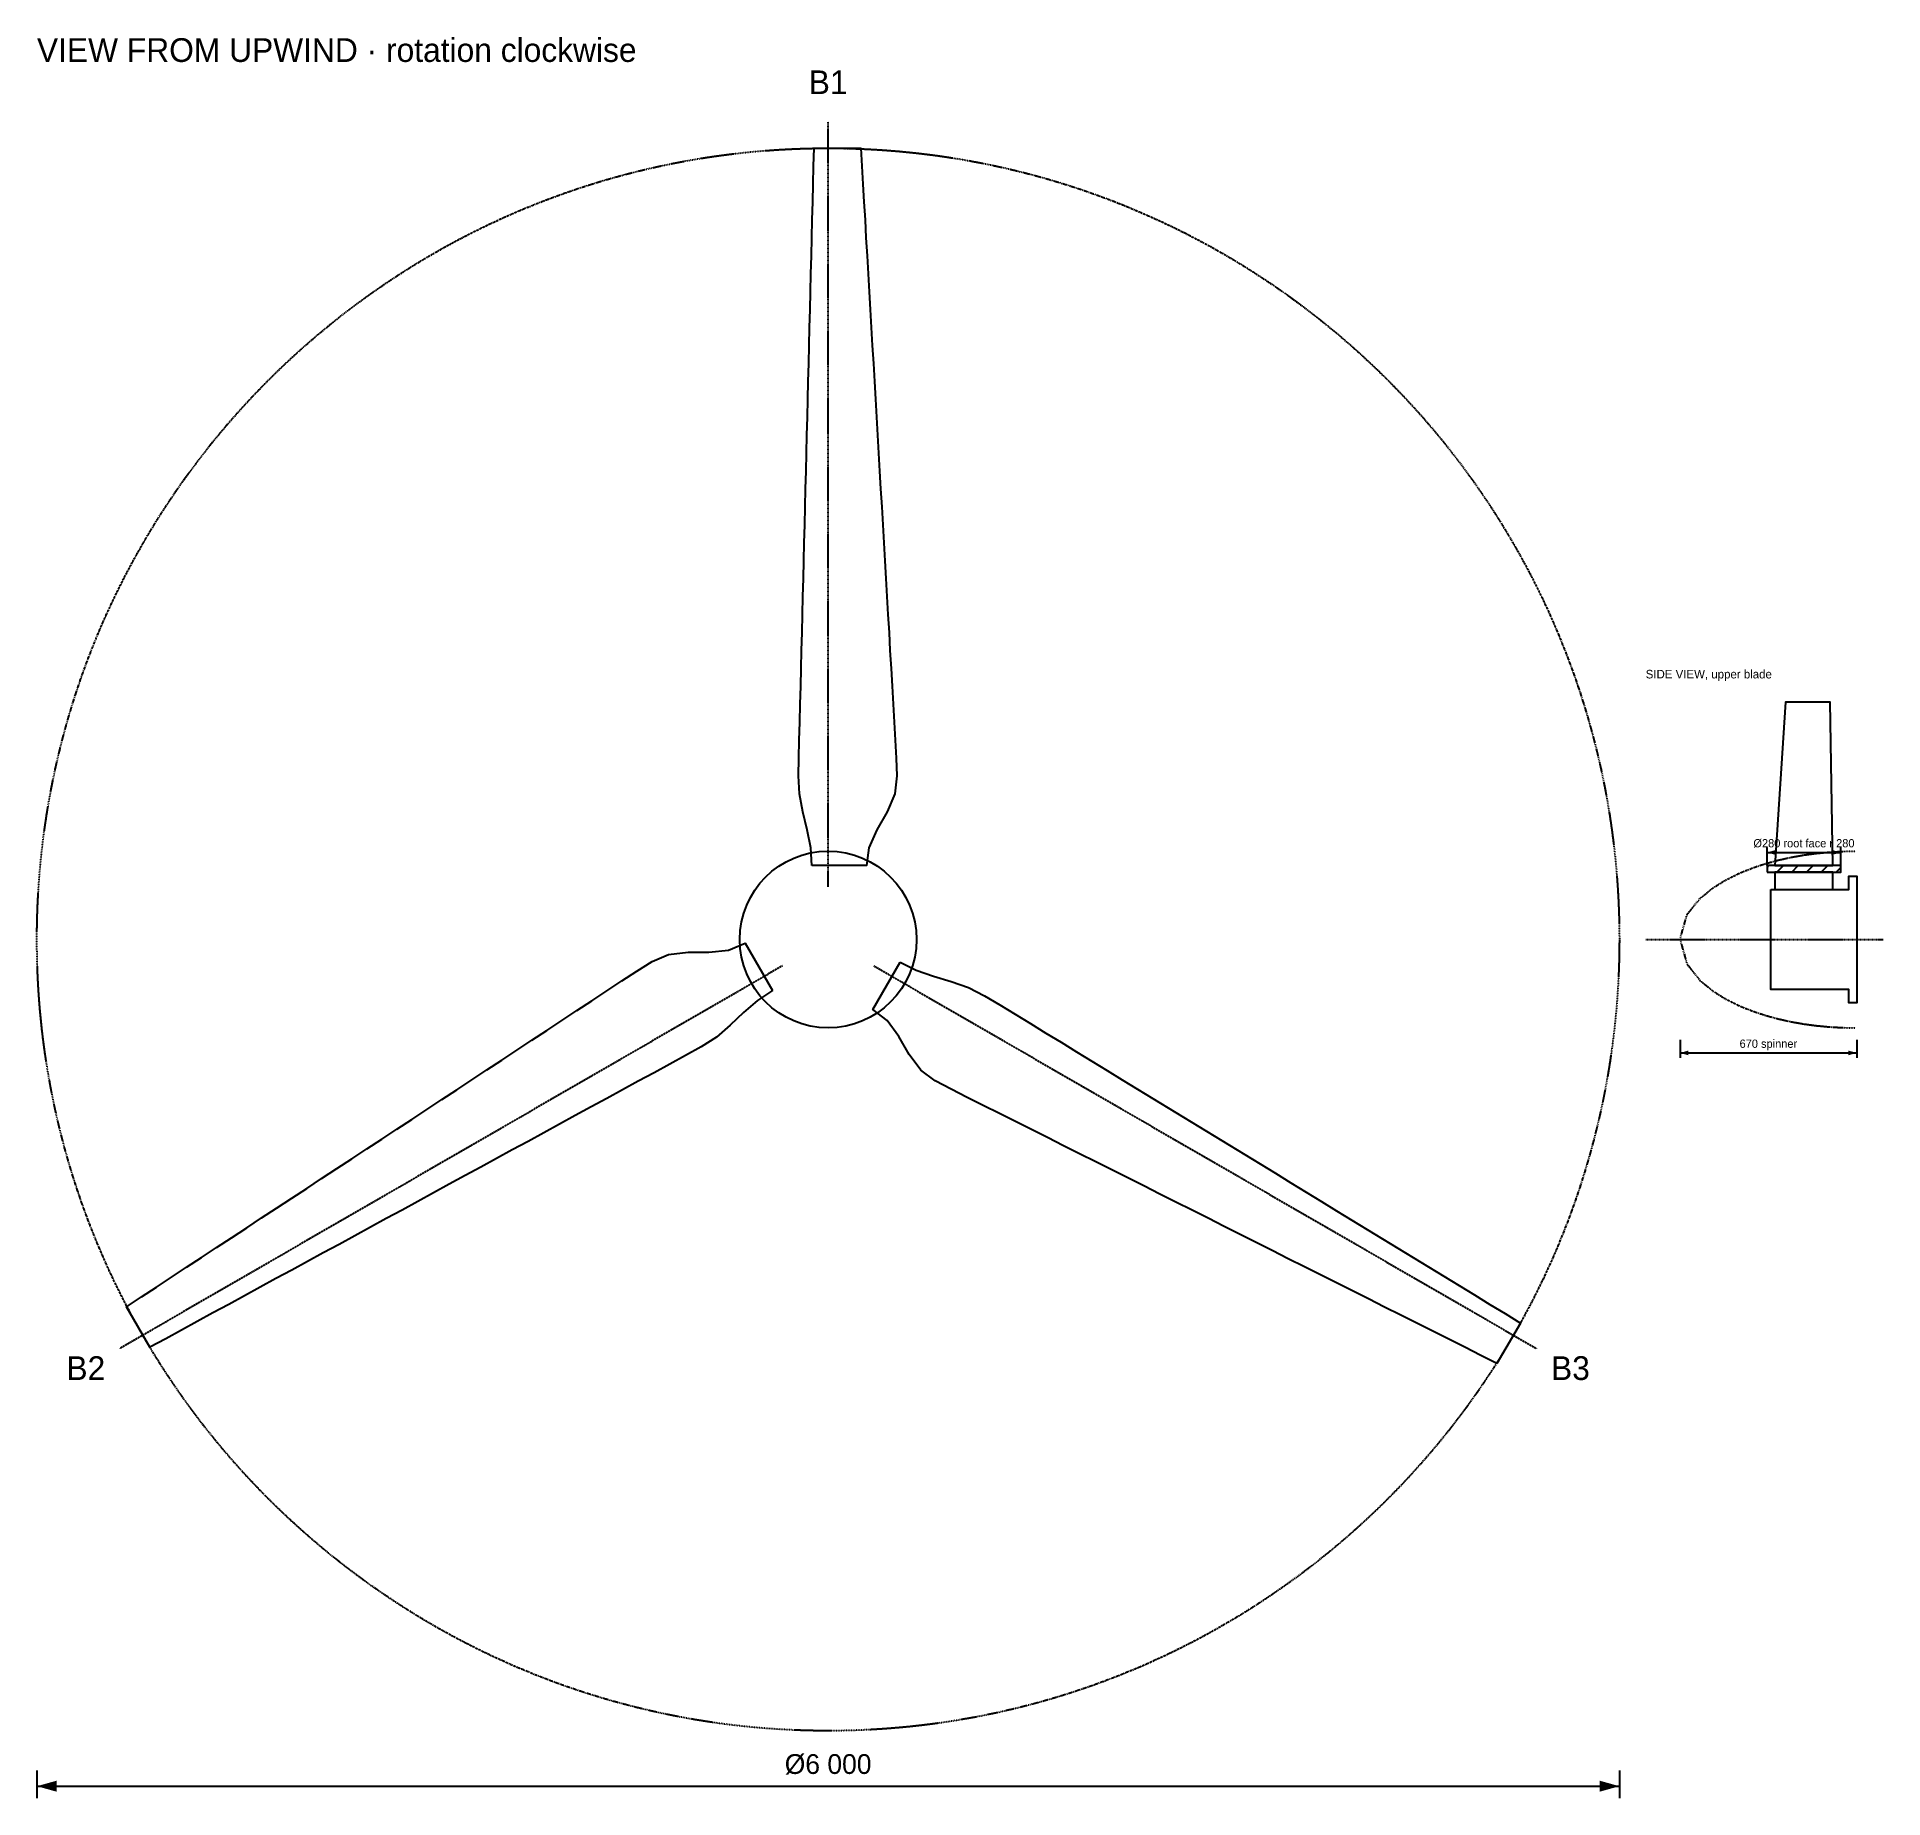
# Model space of a CAD drawing. Header units: millimetres. Extents: x 0 to 7000, y -3255 to 3422.
import ezdxf
from ezdxf.enums import TextEntityAlignment as Align

# ---------------------------------------------------------------- set-up
doc = ezdxf.new("R2010")
doc.units = ezdxf.units.MM
doc.linetypes.add('CENTER', pattern=[5.08, 3.175, -0.635, 0.635, -0.635])
doc.linetypes.add('PHANTOM', pattern=[6.35, 3.175, -0.635, 0.635, -0.635, 0.635, -0.635])
for name, color, linetype in [('CENTER', 1, 'CENTER'), ('DIM', 3, 'Continuous'), ('HATCH', 9, 'Continuous'), ('OUTLINE', 7, 'Continuous'), ('PHANTOM', 5, 'PHANTOM'), ('TEXT', 3, 'Continuous')]:
    doc.layers.add(name, color=color, linetype=linetype)

msp = doc.modelspace()

# ---------------------------------------------------------------- hatches: boundary and pattern name
at = {"layer": 'DIM'}
for points in [[(6560, 330), (6591.2, 321.2), (6591.2, 338.8)], [(6840, 330), (6808.8, 338.8), (6808.8, 321.2)], [(6230, -430), (6261.2, -438.8), (6261.2, -421.2)], [(6900, -430), (6868.8, -421.2), (6868.8, -438.8)], [(0, -3210), (75, -3231), (75, -3189)], [(6000, -3210), (5925, -3189), (5925, -3231)]]:
    msp.add_hatch(color=7, dxfattribs=at).paths.add_polyline_path(points)
at = {"layer": 'HATCH'}
h = msp.add_hatch(dxfattribs=at)
h.set_pattern_fill('ANSI31', scale=12.5)
h.paths.add_polyline_path([(6560, 255), (6840, 255), (6840, 280), (6560, 280)])

# ---------------------------------------------------------------- linework, layer by layer
at = {"layer": 'CENTER'}
for p, q in [((3000, 200), (3000, 3100)), ((6100, 0), (7000, 0)), ((2826.8, -100), (315.3, -1550)), ((3173.2, -100), (5684.7, -1550))]:
    msp.add_line(p, q, dxfattribs=at)
at = {"layer": 'DIM'}
for p, q in [((6560, 280), (6560, 348.8)), ((6560, 330), (6840, 330)), ((6840, 280), (6840, 348.8)), ((6230, -380), (6230, -448.8)), ((6900, -380), (6900, -448.8)), ((6230, -430), (6900, -430)), ((0, -3150), (0, -3255)), ((6000, -3150), (6000, -3255)), ((0, -3210), (6000, -3210))]:
    msp.add_line(p, q, dxfattribs=at)
at = {"layer": 'OUTLINE'}
for points in [[(2937.9, 280), (2934, 348), (2920.8, 416), (2904.3, 484), (2891.4, 552), (2888.1, 620), (2889.3, 688), (2890.8, 756), (2892.6, 824), (2894.4, 892), (2895.9, 960), (2897.7, 1028), (2899.5, 1096), (2901, 1164), (2902.8, 1232), (2904.6, 1300), (2906.1, 1368), (2907.9, 1436), (2909.7, 1504), (2911.2, 1572), (2913, 1640), (2914.8, 1708), (2916.3, 1776), (2918.1, 1844), (2919.6, 1912), (2921.4, 1980), (2923.2, 2048), (2924.7, 2116), (2926.5, 2184), (2928.3, 2252), (2929.8, 2320), (2931.6, 2388), (2933.4, 2456), (2934.9, 2524), (2936.7, 2592), (2938.5, 2660), (2940, 2728), (2941.8, 2796), (2943.6, 2864), (2945.1, 2932), (2946.9, 3000), (3123.9, 3000), (3128.1, 2932), (3131.6, 2864), (3135.8, 2796), (3140, 2728), (3143.5, 2660), (3147.7, 2592), (3151.9, 2524), (3155.4, 2456), (3159.6, 2388), (3163.8, 2320), (3167.3, 2252), (3171.5, 2184), (3175.7, 2116), (3179.2, 2048), (3183.4, 1980), (3187.6, 1912), (3191.1, 1844), (3195.3, 1776), (3198.8, 1708), (3203, 1640), (3207.2, 1572), (3210.7, 1504), (3214.9, 1436), (3219.1, 1368), (3222.6, 1300), (3226.8, 1232), (3231, 1164), (3234.5, 1096), (3238.7, 1028), (3242.9, 960), (3246.4, 892), (3250.6, 824), (3254.8, 756), (3258.3, 688), (3261.1, 620), (3253.4, 552), (3223.3, 484), (3184.8, 416), (3154, 348), (3144.9, 280)], [(6590, 280), (6810, 280), (6800, 900), (6630, 900)], [(6560, 255), (6840, 255), (6840, 280), (6560, 280)], [(6575, 190), (6870, 190), (6870, 240), (6900, 240), (6900, -240), (6870, -240), (6870, -190), (6575, -190)], [(6590, 190), (6810, 190), (6810, 255), (6590, 255)], [(2788.6, -193.8), (2731.6, -231.2), (2679.3, -276.6), (2628.7, -324.9), (2576.3, -370.1), (2519, -406.9), (2459.5, -439.9), (2399.9, -472.6), (2340.1, -505), (2280.3, -537.5), (2220.7, -570.2), (2160.9, -602.6), (2101.1, -635), (2041.4, -667.7), (1981.7, -700.2), (1921.9, -732.6), (1862.2, -765.3), (1802.4, -797.8), (1742.6, -830.2), (1683, -862.9), (1623.2, -895.3), (1563.4, -927.8), (1503.8, -960.5), (1444, -992.9), (1384.4, -1025.6), (1324.6, -1058.1), (1264.8, -1090.5), (1205.1, -1123.2), (1145.4, -1155.7), (1085.6, -1188.1), (1025.9, -1220.8), (966.1, -1253.2), (906.3, -1285.7), (846.7, -1318.4), (786.9, -1350.8), (727.1, -1383.3), (667.5, -1416), (607.7, -1448.4), (547.9, -1480.8), (488.3, -1513.5), (428.5, -1546), (340, -1392.7), (396.8, -1355.1), (453.9, -1318), (510.7, -1280.4), (567.5, -1242.8), (624.6, -1205.7), (681.4, -1168.1), (738.2, -1130.5), (795.3, -1093.4), (852.1, -1055.8), (908.9, -1018.1), (966.1, -981.1), (1022.9, -943.5), (1079.6, -905.8), (1136.8, -868.8), (1193.6, -831.2), (1250.4, -793.5), (1307.5, -756.5), (1364.3, -718.9), (1421.4, -681.8), (1478.2, -644.2), (1535, -606.6), (1592.1, -569.5), (1648.9, -531.9), (1705.7, -494.3), (1762.9, -457.2), (1819.7, -419.6), (1876.4, -381.9), (1933.6, -344.9), (1990.4, -307.3), (2047.2, -269.6), (2104.3, -232.6), (2161.1, -195), (2217.9, -157.3), (2275, -120.3), (2332.5, -83.9), (2395.3, -56.5), (2469.2, -48.6), (2547.3, -48), (2621.6, -40.6), (2685.1, -14.5)], [(3273.5, -86.2), (3334.4, -116.8), (3399.9, -139.4), (3467, -159.1), (3532.3, -181.9), (3592.9, -213.1), (3651.2, -248.1), (3709.3, -283.4), (3767.3, -319), (3825.3, -354.5), (3883.4, -389.8), (3941.4, -425.4), (3999.4, -461), (4057.6, -496.3), (4115.5, -531.8), (4173.5, -567.4), (4231.7, -602.7), (4289.7, -638.2), (4347.7, -673.8), (4405.8, -709.1), (4463.8, -744.7), (4521.8, -780.2), (4579.9, -815.5), (4637.9, -851.1), (4696, -886.4), (4754, -921.9), (4812, -957.5), (4870.2, -992.8), (4928.1, -1028.3), (4986.1, -1063.9), (5044.3, -1099.2), (5102.3, -1134.8), (5160.3, -1170.3), (5218.4, -1205.6), (5276.4, -1241.2), (5334.4, -1276.7), (5392.5, -1312), (5450.5, -1347.6), (5508.5, -1383.2), (5566.6, -1418.5), (5624.6, -1454), (5536.1, -1607.3), (5475.1, -1576.9), (5414.5, -1546), (5353.5, -1515.6), (5292.5, -1485.2), (5231.9, -1454.3), (5170.9, -1423.9), (5109.9, -1393.5), (5049.3, -1362.6), (4988.3, -1332.2), (4927.3, -1301.9), (4866.6, -1270.9), (4805.6, -1240.5), (4744.7, -1210.2), (4684, -1179.2), (4623, -1148.8), (4562, -1118.5), (4501.4, -1087.5), (4440.4, -1057.1), (4379.8, -1026.2), (4318.8, -995.8), (4257.8, -965.4), (4197.2, -934.5), (4136.2, -904.1), (4075.2, -873.7), (4014.5, -842.8), (3953.5, -812.4), (3892.6, -782.1), (3831.9, -751.1), (3770.9, -720.7), (3709.9, -690.4), (3649.3, -659.4), (3588.3, -629), (3527.3, -598.7), (3466.7, -567.7), (3406.4, -536.1), (3351.3, -495.5), (3307.5, -435.4), (3267.9, -368), (3224.4, -307.4), (3170, -265.5)]]:
    msp.add_lwpolyline(points, close=True, dxfattribs=at)
msp.add_circle((3000, 0), 335, dxfattribs=at)
at = {"layer": 'PHANTOM'}
for points in [[(6230, 0), (6256.6, 93.8), (6305.7, 155.2), (6354.8, 195.4), (6403.9, 225.9), (6453, 250.3), (6502.1, 270.3), (6551.2, 286.8), (6600.4, 300.3), (6649.5, 311.3), (6698.6, 320.1), (6747.7, 326.7), (6796.8, 331.3), (6845.9, 334.1), (6895, 335)], [(6230, 0), (6256.6, -93.8), (6305.7, -155.2), (6354.8, -195.4), (6403.9, -225.9), (6453, -250.3), (6502.1, -270.3), (6551.2, -286.8), (6600.4, -300.3), (6649.5, -311.3), (6698.6, -320.1), (6747.7, -326.7), (6796.8, -331.3), (6845.9, -334.1), (6895, -335)]]:
    msp.add_lwpolyline(points, dxfattribs=at)
msp.add_circle((3000, 0), 3000, dxfattribs=at)

# ---------------------------------------------------------------- texts
at = {"layer": 'DIM'}
for s, height, p in [('Ø280 root face r 280', 31.25, (6700, 340)), ('670 spinner', 31.25, (6565, -420)), ('Ø6 000', 75, (3000, -3186))]:
    msp.add_text(s, height=height, dxfattribs=at).set_placement(p, align=Align.BOTTOM_CENTER)
at = {"layer": 'TEXT'}
for s, height, p in [('VIEW FROM UPWIND · rotation clockwise', 90, (0, 3300)), ('SIDE VIEW, upper blade', 32.5, (6100, 980))]:
    msp.add_text(s, height=height, dxfattribs=at).set_placement(p, align=Align.BOTTOM_LEFT)
for s, p in [('B1', (3000, 3250)), ('B2', (185.4, -1625)), ('B3', (5814.6, -1625))]:
    msp.add_text(s, height=90, dxfattribs=at).set_placement(p, align=Align.MIDDLE_CENTER)

doc.saveas('drawing.dxf')
